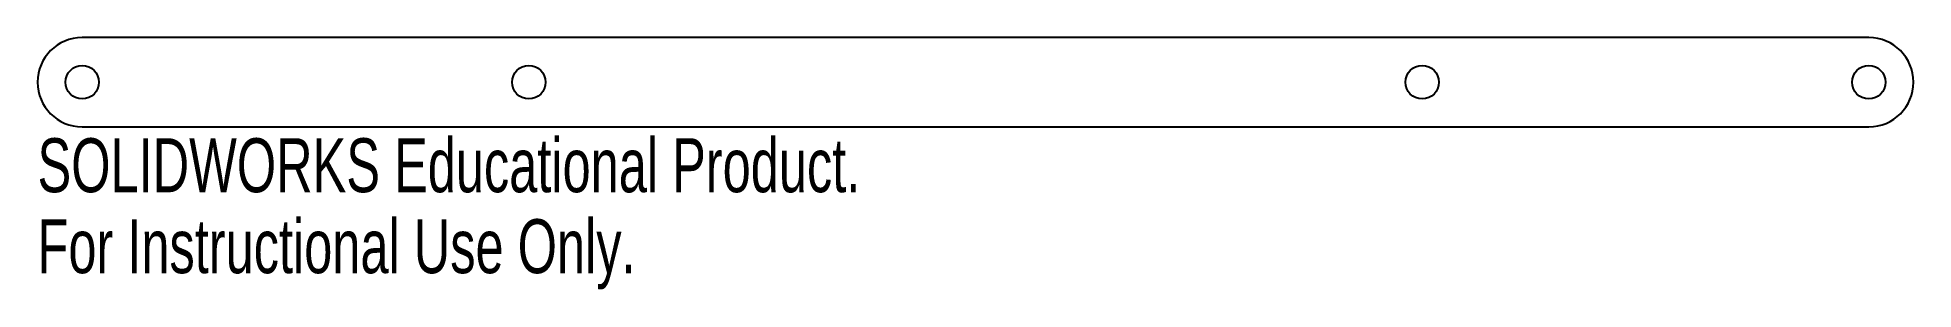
# Model space of a CAD drawing. Header units: millimetres. Extents: x -4 to 164, y -19 to 4.
import ezdxf

# ---------------------------------------------------------------- set-up
doc = ezdxf.new("R2010")
doc.units = ezdxf.units.MM
doc.styles.add('SLDTEXTSTYLE0', font='TXT', dxfattribs={"width": 0.7})

msp = doc.modelspace()

# ---------------------------------------------------------------- linework, layer by layer
at = {"color": 7, "linetype": 'Continuous', "lineweight": 25}
for p, q in [((160, 4), (0, 4)), ((0, -4), (160, -4))]:
    msp.add_line(p, q, dxfattribs=at)
for centre in [(0, 0), (40, 0), (120, 0), (160, 0)]:
    msp.add_circle(centre, 1.5, dxfattribs=at)
for centre, start, end in [((0, 0), 90, 270), ((160, 0), 270, 90)]:
    msp.add_arc(centre, 4, start, end, dxfattribs=at)

# ---------------------------------------------------------------- texts
at = {"color": 7, "linetype": 'Continuous', "char_height": 4.8336, "attachment_point": 1, "style": 'SLDTEXTSTYLE0'}
for s, insert in [('SOLIDWORKS Educational Product.', (-4, -5.02)), ('For Instructional Use Only.', (-4, -12.27))]:
    msp.add_mtext(s, dxfattribs=dict(at, insert=insert))

doc.saveas('drawing.dxf')
